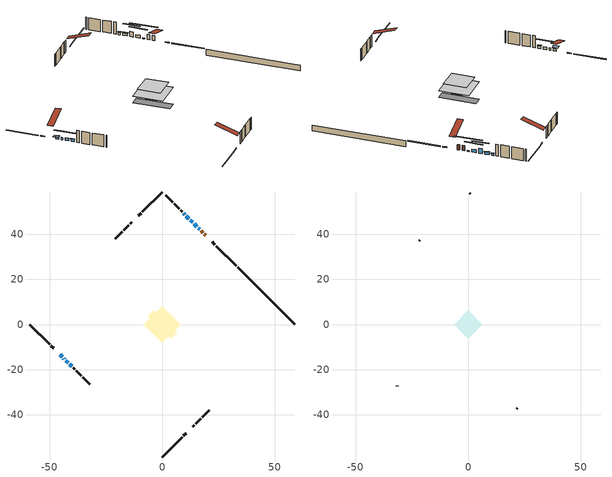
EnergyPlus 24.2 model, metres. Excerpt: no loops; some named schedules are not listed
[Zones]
conditioned space
 floor outside (Floor1 construction): -2.81,0 0,2.81 2.81,0 0,-2.81 z0.16
 floor outside (Floor2 construction): -1.1,0 0,1.1 1.1,0 0,-1.1 z0.16
 floor adiabatic (AdiabaticFloorConstruction): -8.13,0 0,8.13 8.13,0 0,-8.13 z2.6
 floor foundation (Slab1 construction): -6.36,3.73 -3.73,6.36 6.36,-3.73 3.73,-6.36 z-2.23
 wall outside (RimJoist1 construction): 0,-58.88 8.79,-50.09 / -58.88,0 -50.09,-8.79 / 0,58.88 -8.79,50.09 / 32.79,26.09 24.01,34.87 z0.16:0.46
 wall outside (RimJoist2 construction): 9.44,-49.44 10.57,-48.31 / -49.44,-9.44 -48.31,-10.57 / -9.44,49.44 -10.57,48.31 / 23.35,35.53 22.22,36.66 z0.16:0.46
 wall outside (AdiabaticWallConstruction 1): 19.31,39.57 18.7,40.18 / 18.04,40.84 17.28,41.6 z0.16:2.19
 wall outside (AdiabaticWallConstruction): -45.39,-13.49 -44.53,-14.35 z0.16:1.13; 16.63,42.25 16.09,42.79 z0.16:0.54; 15.43,43.45 14.17,44.71 z0.16:1.33; 13.52,45.36 12.51,46.37 z0.16:2.19; -43.88,-15 -43.46,-15.42 z0.16:1.15; 11.85,47.03 10.67,48.21 / -42.8,-16.07 -41.82,-17.06 / -41.16,-17.72 -40.3,-18.58 z0.16:1.18; 10.01,48.87 9.51,49.37 z0.16:0.98
 wall outside (Wall1 construction): 13.49,-45.39 14.18,-44.7 / -39.64,-19.24 -38.95,-19.93 / -13.49,45.39 -14.18,44.7 / 8.85,50.03 8.16,50.72 z0.16:5.04
 wall outside (Wall2 construction): 14.83,-44.05 17.07,-41.81 / -38.29,-20.59 -36.06,-22.82 / -14.83,44.05 -17.07,41.81 / 7.5,51.38 5.27,53.61 z0.16:5.04
 wall outside (Wall3 construction): 17.72,-41.16 20.85,-38.03 / -35.4,-23.48 -32.27,-26.61 / -17.72,41.16 -20.85,38.03 / 4.61,54.26 1.48,57.4 z0.16:5.04
 wall foundation (FoundationWall1 construction): 33.45,25.43,-2.23 33.45,25.43,0.16 56.34,2.54,0.16 56.34,2.54,0.08 58.88,0,0.08 58.88,0,-2.23
 window (WindowConstruction 7): -45.39,-13.49 -44.53,-14.35 z0.16:1.13
 window (WindowConstruction 8): 16.63,42.25 16.09,42.79 z0.16:0.54
 window (WindowConstruction): 15.43,43.45 14.17,44.71 z0.16:1.33
 window (WindowConstruction 1): 13.52,45.36 12.51,46.37 z0.16:2.19
 window (WindowConstruction 2): -43.87,-15 -43.46,-15.42 z0.16:1.15
 window (WindowConstruction 3): 11.85,47.03 10.67,48.21 z0.16:1.17
 window (WindowConstruction 4): 10.01,48.87 9.51,49.37 z0.16:0.97
 window (WindowConstruction 5): -42.8,-16.08 -41.82,-17.06 z0.16:1.17
 window (WindowConstruction 6): -41.16,-17.72 -40.3,-18.58 z0.16:1.17
 door (Door): 19.31,39.57 18.7,40.18 z0.16:2.19
 door (Door 1): 18.04,40.84 17.28,41.6 z0.16:2.19
 ceiling adiabatic (AdiabaticFloorConstruction): 0,-8.13 8.13,0 0,8.13 -8.13,0 z2.6
attic - vented
 floor to conditioned space (Floor3 construction Reversed): -6.23,0 0,6.23 6.23,0 0,-6.23 z5.04
 wall outside (Wall4 construction): 21.51,-37.37 21.68,-37.2 / -31.62,-27.26 -31.45,-27.43 / -21.51,37.37 -21.68,37.2 / 0.83,58.05 0.66,58.22 z0.16:5.04
 roof outside (Roof1 construction): 12.83,-46.05,5.04 6.76,-39.98,7.9 5.16,-41.58,7.9 11.23,-47.65,5.04; -46.05,-12.83,5.04 -39.98,-6.76,7.9 -41.58,-5.16,7.9 -47.65,-11.23,5.04; -12.83,46.05,5.04 -6.76,39.98,7.9 -5.16,41.58,7.9 -11.23,47.65,5.04; 19.96,38.92,5.04 13.9,32.85,7.9 15.49,31.25,7.9 21.56,37.32,5.04
shading: -44.21,-14.67 -45.72,-13.16 -46.79,-14.24 -45.28,-15.75 z1.59; 12.49,46.39 20.22,38.66 20.51,38.95 12.79,46.68 z5.62; 12.31,46.57 17.3,41.58 17.59,41.87 12.6,46.86 z3.97; 10.64,48.24 15.38,43.5 15.67,43.79 10.93,48.53 z4.83; -41.59,-17.29 -45.74,-13.14 -46.03,-13.43 -41.89,-17.58 z3.79; 10.53,48.35 12,46.88 12.29,47.17 10.82,48.65 z1.38; 9.37,49.51 10.15,48.73 10.44,49.02 9.66,49.8 z1.17; -39.95,-18.93 -44.67,-14.21 -44.96,-14.5 -40.24,-19.22 z3.81; -40.16,-18.72 -41.3,-17.58 -41.59,-17.87 -40.45,-19.01 z1.38
[Building]
Building 1: Terrain=Suburbs
[Site:Location]
Ottawa Intl AP_ON: Latitude {deg}=45.32; Longitude {deg}=-75.67; Time Zone {hr}=-5; Elevation {m}=115; Keep Site Location Information=Yes
[Site:GroundTemperature:Shallow]
1.18808, -1.19398, -1.38475, -0.254337, 4.28362, 8.80044, 12.7163, 15.1969, 15.4076, 13.3901, 9.57408, 5.19582
[Site:WaterMainsTemperature]
Calculation Method=Schedule; Temperature Schedule=mains temperature schedule
[Material] Roughness=Rough; Thermal Absorptance=0.9
Name | Thickness {m} | Conductivity {W/m-K} | Density {kg/m3} | Specific Heat {J/kg-K} | Solar Absorptance | Visible Absorptance
asphalt or fiberglass shingles | 0.00635 | 0.162714 | 1121.4 | 1465.45 | 0.4 | 0.4
ceiling loosefill ins | 0.169333 | 0.0480833 | 16.02 | 1046.75 | 0.7 | 0.7
ceiling stud and cavity | 0.1397 | 0.508562 | 65.682 | 1177.47 | 0.7 | 0.7
concrete 4.0 in. | 0.1016 | 1.803125 | 2242.8 | 837.4 | 0.7 | 0.7
concrete 8.0 in. | 0.2032 | 1.803125 | 2242.8 | 837.4 | 0.7 | 0.7
door material | 0.04445 | 0.053851 | 512.64 | 1214.23 | 0.7 | 0.7
exterior vertical ins | 0.0150727 | 0.029427 | 32.04 | 1214.23 | 0.7 | 0.7
floor covering | 0.0127 | 0.0433444 | 54.468 | 1339.84 | 0.6 | 0.6
floor rigid ins | 0.051816 | 0.029427 | 32.04 | 1214.23 | 0.7 | 0.7
floor rigid ins 1; wall rigid ins | 0.512978 | 0.029427 | 32.04 | 1214.23 | 0.7 | 0.7
floor stud and cavity | 0.1397 | 0.0868789 | 92.3553 | 1139.71 | 0.7 | 0.7
floor stud and cavity 1 | 0.1397 | 0.0813554 | 92.3553 | 1139.71 | 0.7 | 0.7
floor stud and cavity 2 | 0.1397 | 1.75129 | 37.0049 | 1207.88 | 0.7 | 0.7
furniture material conditioned space 1 | 0.1524 | 0.115458 | 640.8 | 1214.23 | 0.6 | 0.6
gypsum board | 0.0127 | 0.160291 | 801 | 837.4 | 0.6 | 0.6
gypsum board 1 | 0.0127 | 0.160291 | 801 | 837.4 | 0.7 | 0.7
osb sheathing 0.5 in. | 0.0127 | 0.115458 | 512.64 | 1214.23 | 0.7 | 0.7
osb sheathing 0.75 in. | 0.01905 | 0.115458 | 512.64 | 1214.23 | 0.7 | 0.7
osb sheathing 2.0 in. | 0.0508 | 0.115458 | 512.64 | 1214.23 | 0.7 | 0.7
rim joist stud and cavity | 0.0508 | 0.0293615 | 125.044 | 1163.47 | 0.6 | 0.6
rim joist stud and cavity 1 | 0.0508 | 0.0315445 | 125.044 | 1163.47 | 0.6 | 0.6
wall stud and cavity | 0.1397 | 0.107214 | 139.0536 | 1170.24 | 0.7 | 0.7
wall stud and cavity 1 | 0.1397 | 0.0932297 | 139.0536 | 1170.24 | 0.7 | 0.7
wall stud and cavity 2 | 0.1397 | 0.0926851 | 139.0536 | 1170.24 | 0.7 | 0.7
wall stud and cavity 3 | 0.0889 | 6.1454 | 50.32683 | 1063.81 | 0.6 | 0.6
wall stud and cavity 4 | 0.0889 | 0.380278 | 52.3479 | 1209.89 | 0.7 | 0.7
wall stud and cavity 5 | 0.0889 | 0.391764 | 83.0341 | 1211.67 | 0.7 | 0.7
wood siding | 0.0254 | 0.102417 | 544.68 | 1172.36 | 0.4 | 0.4
wood siding 1 | 0.00254 | 0.102417 | 544.68 | 1172.36 | 0.4 | 0.4
wood siding 2; wood siding 3; wood siding 4 | 0.0254 | 0.102417 | 544.68 | 1172.36 | 0.7 | 0.7
[WindowMaterial:SimpleGlazingSystem]
Name | U-Factor {W/m2-K} | Solar Heat Gain Coefficient
WindowMaterial | 2.921331 | 0.62
WindowMaterial 1 | 2.99003 | 0.57
WindowMaterial 2 | 2.97981 | 0.61
WindowMaterial 3 | 2.84638 | 0.66
WindowMaterial 4 | 2.85717 | 0.59
WindowMaterial 5 | 2.9395 | 0.6
WindowMaterial 6 | 2.94518 | 0.59
WindowMaterial 7 | 2.97584 | 0.61
WindowMaterial 8 | 3.03376 | 0.54
[Construction]
AdiabaticFloorConstruction: floor stud and cavity 2, floor rigid ins 1, osb sheathing 0.75 in., floor covering
AdiabaticWallConstruction: wood siding 3, wall rigid ins, wall stud and cavity 4, gypsum board
AdiabaticWallConstruction 1: wood siding 4, wall rigid ins, wall stud and cavity 4, gypsum board
Door; Door 1: door material
Floor1 construction: floor stud and cavity, floor rigid ins, osb sheathing 0.75 in., floor covering
Floor2 construction: floor stud and cavity 1, floor rigid ins, osb sheathing 0.75 in., floor covering
Floor3 construction Reversed: gypsum board, ceiling stud and cavity, ceiling loosefill ins
FoundationWall1 construction: concrete 8.0 in., gypsum board 1
furniture construction conditioned space 1: furniture material conditioned space 1
PartitionWallConstruction: gypsum board, wall stud and cavity 5, gypsum board
RimJoist1 construction: wood siding 2, osb sheathing 2.0 in., rim joist stud and cavity
RimJoist2 construction: wood siding 2, osb sheathing 2.0 in., rim joist stud and cavity 1
Roof1 construction: asphalt or fiberglass shingles
Slab1 construction: concrete 4.0 in.
Wall1 construction: wood siding, osb sheathing 0.5 in., wall stud and cavity, gypsum board
Wall2 construction: wood siding, osb sheathing 0.5 in., wall stud and cavity 1, gypsum board
Wall3 construction: wood siding, osb sheathing 0.5 in., wall stud and cavity 2, gypsum board
Wall4 construction: wood siding 1, wall stud and cavity 3
WindowConstruction: WindowMaterial
WindowConstruction 1: WindowMaterial 1
WindowConstruction 2: WindowMaterial 2
WindowConstruction 3: WindowMaterial 3
WindowConstruction 4: WindowMaterial 4
WindowConstruction 5: WindowMaterial 5
WindowConstruction 6: WindowMaterial 6
WindowConstruction 7: WindowMaterial 7
WindowConstruction 8: WindowMaterial 8
[Zone] Multiplier=1; Part of Total Floor Area=Yes
Name | Volume {m3}
attic - vented | 36.0211
conditioned space | 474.9
[Space]
Name | Zone | Volume {m3}
attic - vented 1 | attic - vented | 36.0211
conditioned space 1 | conditioned space | 474.9
[ZoneInfiltration:EffectiveLeakageArea]
infil attic - vented 1: Zone or Space=attic - vented 1; Schedule=Always On Discrete; Effective Air Leakage Area {cm2}=3266.95; Stack Coefficient=0.000537992; Wind Coefficient=1.56714e-05
[ZoneMixing]
whole house fan mix: Zone or Space=attic - vented; Schedule=Always On Continuous; Design Flow Rate Calculation Method=Flow/Zone; Design Flow Rate {m3/s}=0; Source Zone or Space=conditioned space
[SurfaceProperty:ExposedFoundationPerimeter]
Slab1: Exposed Perimeter Calculation Method=TotalExposedPerimeter; Total Exposed Perimeter {m}=35.966
[InternalMass] Zone or ZoneList=conditioned space; Space or SpaceList=conditioned space 1
Name | Construction | Surface Area {m2}
furniture mass conditioned space 1 | furniture construction conditioned space 1 | 81.38
partition wall mass | PartitionWallConstruction | 203.45
[Lights]
interior lighting: Zone or ZoneList or Space or SpaceList=conditioned space 1; Schedule=interior lighting schedule; Design Level Calculation Method=LightingLevel; Lighting Level {W}=343.2; Return Air Fraction=0; Fraction Radiant=0.6; Fraction Visible=0.2; Fraction Replaceable=1
[People]
occupants: Zone or ZoneList or Space or SpaceList=conditioned space 1; Number of People Schedule=occupants schedule; Number of People Calculation Method=People; Number of People=3; Fraction Radiant=0.314171; Sensible Heat Fraction=0.56303; Activity Level Schedule=occupants activity schedule; Carbon Dioxide Generation Rate {m3/s-W}=0; Enable ASHRAE 55 Comfort Warnings=No; Mean Radiant Temperature Calculation Type=EnclosureAveraged
[ElectricEquipment] Zone or ZoneList or Space or SpaceList=conditioned space 1; Design Level Calculation Method=EquipmentLevel
Name | Schedule | Design Level {W} | Fraction Latent | Fraction Radiant | Fraction Lost
clothes dryer | clothes dryer schedule | 140.772 | 0.015 | 0.081 | 0.85
clothes washer | clothes washer schedule | 32.1985 | 0.03 | 0.162 | 0.7
cooking range | cooking range schedule | 215.147 | 0.08 | 0.432 | 0.2
dishwasher | dishwasher schedule | 66.8632 | 0.3 | 0.18 | 0.4
fridge | fridge schedule | 72.9452 | 0 | 0.6 | 0
mech vent bath fan 0 | mech vent bath fan 0 schedule | 43 | 0 | 0 | 1
mech vent bath fan 1 | mech vent bath fan 1 schedule | 43 | 0 | 0 | 1
mech vent house fan | mech vent house fan schedule | 0 | 0 | 0 | 1
mech vent house fan cfis | mech vent house fan cfis schedule | 0 | 0 | 0 | 0
mech vent range fan 0 | mech vent range fan 0 schedule | 43 | 0 | 0 | 1
misc plug loads | misc plug loads schedule | 494.7 | 0.045 | 0.513 | 0.1
whole house fan | Always On Discrete | 0 | 0 | 0 | 1
[OtherEquipment] Zone or ZoneList or Space or SpaceList=conditioned space 1; Design Level Calculation Method=EquipmentLevel
Name | Fuel Type | Schedule | Design Level {W} | Fraction Latent | Fraction Radiant | Fraction Lost
clothes dryer 1 | Electricity | clothes dryer schedule | 0 | 0.015 | 0.081 | 0.85
cooking range 1 | Electricity | cooking range schedule | 0 | 0.08 | 0.432 | 0.2
general water use latent | None | general water use schedule | 62.594 | 1 | 0 | 0
general water use sensible | None | general water use schedule | -61.6891 | 0 | 0.6 | 0
mech vent house fan latent load | None | Always On Discrete | 0 | 1 | 0 | 0
mech vent house fan sensible load | None | Always On Discrete | 0 | 0 | 0 | 0
water heater energy adjustment1 | NaturalGas | Always On Discrete | 0.01 | 0 | 0 | 1
[ZoneInfiltration:DesignFlowRate] Zone or ZoneList or Space or SpaceList=conditioned space 1; Schedule=Always On Discrete; Design Flow Rate Calculation Method=Flow/Zone; Design Flow Rate {m3/s}=0
infil flow; natural vent flow; whole house fan flow
[Foundation:Kiva]
Foundation Kiva 1: Initial Indoor Air Temperature {C}=18; Wall Height Above Grade {m}=0.15999; Wall Depth Below Slab {m}=0.2032; Custom Block Material Name 1=exterior vertical ins; Custom Block Depth 1 {m}=2.39; Custom Block X Position 1 {m}=0.2159; Custom Block Z Position 1 {m}=0
[Foundation:Kiva:Settings]
Soil Conductivity {W/m-K}=0.849921; Soil Density {kg/m3}=1842.3; Soil Specific Heat {J/kg-K}=418.7; Ground Solar Absorptivity=0.9; Ground Thermal Absorptivity=0.9; Ground Surface Roughness {m}=0.03; Far-Field Width {m}=40; Deep-Ground Boundary Condition=ZeroFlux; Deep-Ground Depth {m}=40; Minimum Cell Dimension {m}=0.2; Maximum Cell Growth Coefficient=3; Simulation Timestep=Timestep
[Exterior:Lights]
exterior lighting: Schedule=exterior lighting schedule; Design Level {W}=75.6
[Schedule:Constant]
Name | Hourly Value
Always On Continuous; mech vent house fan schedule; mech vent house fan cfis schedule; Always On Discrete | 1
occupants activity schedule | 117.228
fridge schedule | 0
[Schedule:Week:Daily]
interior lighting schedule Week Rule - Jan1-Jan27: interior lighting schedule day, interior lighting schedule day, interior lighting schedule day, interior lighting schedule day, interior lighting schedule day, interior lighting schedule day, interior lighting schedule day, interior lighting schedule default day, interior lighting schedule default day, interior lighting schedule default day, interior lighting schedule default day, interior lighting schedule default day
interior lighting schedule Week Rule - Jan28-Feb3: interior lighting schedule day, interior lighting schedule day, interior lighting schedule day, interior lighting schedule day, interior lighting schedule day 1, interior lighting schedule day 1, interior lighting schedule day 1, interior lighting schedule default day, interior lighting schedule default day, interior lighting schedule default day, interior lighting schedule default day, interior lighting schedule default day
interior lighting schedule Week Rule - Feb4-Feb24: interior lighting schedule day 1, interior lighting schedule day 1, interior lighting schedule day 1, interior lighting schedule day 1, interior lighting schedule day 1, interior lighting schedule day 1, interior lighting schedule day 1, interior lighting schedule default day, interior lighting schedule default day, interior lighting schedule default day, interior lighting schedule default day, interior lighting schedule default day
interior lighting schedule Week Rule - Feb25-Mar3: interior lighting schedule day 1, interior lighting schedule day 1, interior lighting schedule day 1, interior lighting schedule day 1, interior lighting schedule day 2, interior lighting schedule day 2, interior lighting schedule day 2, interior lighting schedule default day, interior lighting schedule default day, interior lighting schedule default day, interior lighting schedule default day, interior lighting schedule default day
interior lighting schedule Week Rule - Mar4-Mar31: interior lighting schedule day 2, interior lighting schedule day 2, interior lighting schedule day 2, interior lighting schedule day 2, interior lighting schedule day 2, interior lighting schedule day 2, interior lighting schedule day 2, interior lighting schedule default day, interior lighting schedule default day, interior lighting schedule default day, interior lighting schedule default day, interior lighting schedule default day
interior lighting schedule Week Rule - Apr1-Apr28: interior lighting schedule day 3, interior lighting schedule day 3, interior lighting schedule day 3, interior lighting schedule day 3, interior lighting schedule day 3, interior lighting schedule day 3, interior lighting schedule day 3, interior lighting schedule default day, interior lighting schedule default day, interior lighting schedule default day, interior lighting schedule default day, interior lighting schedule default day
interior lighting schedule Week Rule - Apr29-May5: interior lighting schedule day 3, interior lighting schedule day 3, interior lighting schedule day 4, interior lighting schedule day 4, interior lighting schedule day 4, interior lighting schedule day 4, interior lighting schedule day 4, interior lighting schedule default day, interior lighting schedule default day, interior lighting schedule default day, interior lighting schedule default day, interior lighting schedule default day
interior lighting schedule Week Rule - May6-May26: interior lighting schedule day 4, interior lighting schedule day 4, interior lighting schedule day 4, interior lighting schedule day 4, interior lighting schedule day 4, interior lighting schedule day 4, interior lighting schedule day 4, interior lighting schedule default day, interior lighting schedule default day, interior lighting schedule default day, interior lighting schedule default day, interior lighting schedule default day
interior lighting schedule Week Rule - May27-Jun2: interior lighting schedule day 4, interior lighting schedule day 4, interior lighting schedule day 4, interior lighting schedule day 4, interior lighting schedule day 4, interior lighting schedule day 5, interior lighting schedule day 5, interior lighting schedule default day, interior lighting schedule default day, interior lighting schedule default day, interior lighting schedule default day, interior lighting schedule default day
interior lighting schedule Week Rule - Jun3-Jun30: interior lighting schedule day 5, interior lighting schedule day 5, interior lighting schedule day 5, interior lighting schedule day 5, interior lighting schedule day 5, interior lighting schedule day 5, interior lighting schedule day 5, interior lighting schedule default day, interior lighting schedule default day, interior lighting schedule default day, interior lighting schedule default day, interior lighting schedule default day
interior lighting schedule Week Rule - Jul1-Jul28: interior lighting schedule day 6, interior lighting schedule day 6, interior lighting schedule day 6, interior lighting schedule day 6, interior lighting schedule day 6, interior lighting schedule day 6, interior lighting schedule day 6, interior lighting schedule default day, interior lighting schedule default day, interior lighting schedule default day, interior lighting schedule default day, interior lighting schedule default day
interior lighting schedule Week Rule - Jul29-Aug4: interior lighting schedule day 6, interior lighting schedule day 6, interior lighting schedule day 6, interior lighting schedule day 7, interior lighting schedule day 7, interior lighting schedule day 7, interior lighting schedule day 7, interior lighting schedule default day, interior lighting schedule default day, interior lighting schedule default day, interior lighting schedule default day, interior lighting schedule default day
interior lighting schedule Week Rule - Aug5-Aug25: interior lighting schedule day 7, interior lighting schedule day 7, interior lighting schedule day 7, interior lighting schedule day 7, interior lighting schedule day 7, interior lighting schedule day 7, interior lighting schedule day 7, interior lighting schedule default day, interior lighting schedule default day, interior lighting schedule default day, interior lighting schedule default day, interior lighting schedule default day
interior lighting schedule Week Rule - Aug26-Sep1: interior lighting schedule day 7, interior lighting schedule day 7, interior lighting schedule day 7, interior lighting schedule day 7, interior lighting schedule day 7, interior lighting schedule day 7, interior lighting schedule day 8, interior lighting schedule default day, interior lighting schedule default day, interior lighting schedule default day, interior lighting schedule default day, interior lighting schedule default day
interior lighting schedule Week Rule - Sep2-Sep29: interior lighting schedule day 8, interior lighting schedule day 8, interior lighting schedule day 8, interior lighting schedule day 8, interior lighting schedule day 8, interior lighting schedule day 8, interior lighting schedule day 8, interior lighting schedule default day, interior lighting schedule default day, interior lighting schedule default day, interior lighting schedule default day, interior lighting schedule default day
interior lighting schedule Week Rule - Sep30-Oct6: interior lighting schedule day 8, interior lighting schedule day 9, interior lighting schedule day 9, interior lighting schedule day 9, interior lighting schedule day 9, interior lighting schedule day 9, interior lighting schedule day 9, interior lighting schedule default day, interior lighting schedule default day, interior lighting schedule default day, interior lighting schedule default day, interior lighting schedule default day
interior lighting schedule Week Rule - Oct7-Oct27: interior lighting schedule day 9, interior lighting schedule day 9, interior lighting schedule day 9, interior lighting schedule day 9, interior lighting schedule day 9, interior lighting schedule day 9, interior lighting schedule day 9, interior lighting schedule default day, interior lighting schedule default day, interior lighting schedule default day, interior lighting schedule default day, interior lighting schedule default day
interior lighting schedule Week Rule - Oct28-Nov3: interior lighting schedule day 9, interior lighting schedule day 9, interior lighting schedule day 9, interior lighting schedule day 9, interior lighting schedule day 10, interior lighting schedule day 10, interior lighting schedule day 10, interior lighting schedule default day, interior lighting schedule default day, interior lighting schedule default day, interior lighting schedule default day, interior lighting schedule default day
interior lighting schedule Week Rule - Nov4-Nov24: interior lighting schedule day 10, interior lighting schedule day 10, interior lighting schedule day 10, interior lighting schedule day 10, interior lighting schedule day 10, interior lighting schedule day 10, interior lighting schedule day 10, interior lighting schedule default day, interior lighting schedule default day, interior lighting schedule default day, interior lighting schedule default day, interior lighting schedule default day
interior lighting schedule Week Rule - Nov25-Dec1: interior lighting schedule day 10, interior lighting schedule day 10, interior lighting schedule day 10, interior lighting schedule day 10, interior lighting schedule day 10, interior lighting schedule day 10, interior lighting schedule day 11, interior lighting schedule default day, interior lighting schedule default day, interior lighting schedule default day, interior lighting schedule default day, interior lighting schedule default day
interior lighting schedule Week Rule - Dec2-Dec31: interior lighting schedule day 11, interior lighting schedule day 11, interior lighting schedule day 11, interior lighting schedule day 11, interior lighting schedule day 11, interior lighting schedule day 11, interior lighting schedule day 11, interior lighting schedule default day, interior lighting schedule default day, interior lighting schedule default day, interior lighting schedule default day, interior lighting schedule default day
occupants schedule Week Rule - Jan1-Dec31: occupants schedule day, occupants schedule day, occupants schedule day, occupants schedule day, occupants schedule day, occupants schedule day, occupants schedule day, occupants schedule default day, occupants schedule default day, occupants schedule default day, occupants schedule default day, occupants schedule default day
clothes dryer schedule Week Rule - Jan1-Dec31: clothes dryer schedule day, clothes dryer schedule day, clothes dryer schedule day, clothes dryer schedule day, clothes dryer schedule day, clothes dryer schedule day, clothes dryer schedule day, clothes dryer schedule default day, clothes dryer schedule default day, clothes dryer schedule default day, clothes dryer schedule default day, clothes dryer schedule default day
clothes washer schedule Week Rule - Jan1-Dec31: clothes washer schedule day, clothes washer schedule day, clothes washer schedule day, clothes washer schedule day, clothes washer schedule day, clothes washer schedule day, clothes washer schedule day, clothes washer schedule default day, clothes washer schedule default day, clothes washer schedule default day, clothes washer schedule default day, clothes washer schedule default day
cooking range schedule Week Rule - Jan1-Dec31: cooking range schedule day, cooking range schedule day, cooking range schedule day, cooking range schedule day, cooking range schedule day, cooking range schedule day, cooking range schedule day, cooking range schedule default day, cooking range schedule default day, cooking range schedule default day, cooking range schedule default day, cooking range schedule default day
dishwasher schedule Week Rule - Jan1-Dec31: dishwasher schedule day, dishwasher schedule day, dishwasher schedule day, dishwasher schedule day, dishwasher schedule day, dishwasher schedule day, dishwasher schedule day, dishwasher schedule default day, dishwasher schedule default day, dishwasher schedule default day, dishwasher schedule default day, dishwasher schedule default day
mech vent bath fan 0 schedule Week Rule - Jan1-Dec31: mech vent bath fan 0 schedule day, mech vent bath fan 0 schedule day, mech vent bath fan 0 schedule day, mech vent bath fan 0 schedule day, mech vent bath fan 0 schedule day, mech vent bath fan 0 schedule day, mech vent bath fan 0 schedule day, mech vent bath fan 0 schedule default day, mech vent bath fan 0 schedule default day, mech vent bath fan 0 schedule default day, mech vent bath fan 0 schedule default day, mech vent bath fan 0 schedule default day
mech vent bath fan 1 schedule Week Rule - Jan1-Dec31: mech vent bath fan 1 schedule day, mech vent bath fan 1 schedule day, mech vent bath fan 1 schedule day, mech vent bath fan 1 schedule day, mech vent bath fan 1 schedule day, mech vent bath fan 1 schedule day, mech vent bath fan 1 schedule day, mech vent bath fan 1 schedule default day, mech vent bath fan 1 schedule default day, mech vent bath fan 1 schedule default day, mech vent bath fan 1 schedule default day, mech vent bath fan 1 schedule default day
mech vent range fan 0 schedule Week Rule - Jan1-Dec31: mech vent range fan 0 schedule day, mech vent range fan 0 schedule day, mech vent range fan 0 schedule day, mech vent range fan 0 schedule day, mech vent range fan 0 schedule day, mech vent range fan 0 schedule day, mech vent range fan 0 schedule day, mech vent range fan 0 schedule default day, mech vent range fan 0 schedule default day, mech vent range fan 0 schedule default day, mech vent range fan 0 schedule default day, mech vent range fan 0 schedule default day
misc plug loads schedule Week Rule - Jan1-Dec31: misc plug loads schedule day, misc plug loads schedule day, misc plug loads schedule day, misc plug loads schedule day, misc plug loads schedule day, misc plug loads schedule day, misc plug loads schedule day, misc plug loads schedule default day, misc plug loads schedule default day, misc plug loads schedule default day, misc plug loads schedule default day, misc plug loads schedule default day
general water use schedule Week Rule - Jan1-Dec31: general water use schedule day, general water use schedule day, general water use schedule day, general water use schedule day, general water use schedule day, general water use schedule day, general water use schedule day, general water use schedule default day, general water use schedule default day, general water use schedule default day, general water use schedule default day, general water use schedule default day
exterior lighting schedule Week Rule - Jan1-Jan27: exterior lighting schedule day, exterior lighting schedule day, exterior lighting schedule day, exterior lighting schedule day, exterior lighting schedule day, exterior lighting schedule day, exterior lighting schedule day, exterior lighting schedule default day, exterior lighting schedule default day, exterior lighting schedule default day, exterior lighting schedule default day, exterior lighting schedule default day
exterior lighting schedule Week Rule - Jan28-Feb3: exterior lighting schedule day, exterior lighting schedule day, exterior lighting schedule day, exterior lighting schedule day, exterior lighting schedule day 1, exterior lighting schedule day 1, exterior lighting schedule day 1, exterior lighting schedule default day, exterior lighting schedule default day, exterior lighting schedule default day, exterior lighting schedule default day, exterior lighting schedule default day
exterior lighting schedule Week Rule - Feb4-Feb24: exterior lighting schedule day 1, exterior lighting schedule day 1, exterior lighting schedule day 1, exterior lighting schedule day 1, exterior lighting schedule day 1, exterior lighting schedule day 1, exterior lighting schedule day 1, exterior lighting schedule default day, exterior lighting schedule default day, exterior lighting schedule default day, exterior lighting schedule default day, exterior lighting schedule default day
exterior lighting schedule Week Rule - Feb25-Mar3: exterior lighting schedule day 1, exterior lighting schedule day 1, exterior lighting schedule day 1, exterior lighting schedule day 1, exterior lighting schedule day 2, exterior lighting schedule day 2, exterior lighting schedule day 2, exterior lighting schedule default day, exterior lighting schedule default day, exterior lighting schedule default day, exterior lighting schedule default day, exterior lighting schedule default day
exterior lighting schedule Week Rule - Mar4-Mar31: exterior lighting schedule day 2, exterior lighting schedule day 2, exterior lighting schedule day 2, exterior lighting schedule day 2, exterior lighting schedule day 2, exterior lighting schedule day 2, exterior lighting schedule day 2, exterior lighting schedule default day, exterior lighting schedule default day, exterior lighting schedule default day, exterior lighting schedule default day, exterior lighting schedule default day
exterior lighting schedule Week Rule - Apr1-Apr28: exterior lighting schedule day 3, exterior lighting schedule day 3, exterior lighting schedule day 3, exterior lighting schedule day 3, exterior lighting schedule day 3, exterior lighting schedule day 3, exterior lighting schedule day 3, exterior lighting schedule default day, exterior lighting schedule default day, exterior lighting schedule default day, exterior lighting schedule default day, exterior lighting schedule default day
exterior lighting schedule Week Rule - Apr29-May5: exterior lighting schedule day 3, exterior lighting schedule day 3, exterior lighting schedule day 4, exterior lighting schedule day 4, exterior lighting schedule day 4, exterior lighting schedule day 4, exterior lighting schedule day 4, exterior lighting schedule default day, exterior lighting schedule default day, exterior lighting schedule default day, exterior lighting schedule default day, exterior lighting schedule default day
exterior lighting schedule Week Rule - May6-May26: exterior lighting schedule day 4, exterior lighting schedule day 4, exterior lighting schedule day 4, exterior lighting schedule day 4, exterior lighting schedule day 4, exterior lighting schedule day 4, exterior lighting schedule day 4, exterior lighting schedule default day, exterior lighting schedule default day, exterior lighting schedule default day, exterior lighting schedule default day, exterior lighting schedule default day
exterior lighting schedule Week Rule - May27-Jun2: exterior lighting schedule day 4, exterior lighting schedule day 4, exterior lighting schedule day 4, exterior lighting schedule day 4, exterior lighting schedule day 4, exterior lighting schedule day 5, exterior lighting schedule day 5, exterior lighting schedule default day, exterior lighting schedule default day, exterior lighting schedule default day, exterior lighting schedule default day, exterior lighting schedule default day
exterior lighting schedule Week Rule - Jun3-Jun30: exterior lighting schedule day 5, exterior lighting schedule day 5, exterior lighting schedule day 5, exterior lighting schedule day 5, exterior lighting schedule day 5, exterior lighting schedule day 5, exterior lighting schedule day 5, exterior lighting schedule default day, exterior lighting schedule default day, exterior lighting schedule default day, exterior lighting schedule default day, exterior lighting schedule default day
exterior lighting schedule Week Rule - Jul1-Jul28: exterior lighting schedule day 6, exterior lighting schedule day 6, exterior lighting schedule day 6, exterior lighting schedule day 6, exterior lighting schedule day 6, exterior lighting schedule day 6, exterior lighting schedule day 6, exterior lighting schedule default day, exterior lighting schedule default day, exterior lighting schedule default day, exterior lighting schedule default day, exterior lighting schedule default day
exterior lighting schedule Week Rule - Jul29-Aug4: exterior lighting schedule day 6, exterior lighting schedule day 6, exterior lighting schedule day 6, exterior lighting schedule day 7, exterior lighting schedule day 7, exterior lighting schedule day 7, exterior lighting schedule day 7, exterior lighting schedule default day, exterior lighting schedule default day, exterior lighting schedule default day, exterior lighting schedule default day, exterior lighting schedule default day
exterior lighting schedule Week Rule - Aug5-Aug25: exterior lighting schedule day 7, exterior lighting schedule day 7, exterior lighting schedule day 7, exterior lighting schedule day 7, exterior lighting schedule day 7, exterior lighting schedule day 7, exterior lighting schedule day 7, exterior lighting schedule default day, exterior lighting schedule default day, exterior lighting schedule default day, exterior lighting schedule default day, exterior lighting schedule default day
exterior lighting schedule Week Rule - Aug26-Sep1: exterior lighting schedule day 7, exterior lighting schedule day 7, exterior lighting schedule day 7, exterior lighting schedule day 7, exterior lighting schedule day 7, exterior lighting schedule day 7, exterior lighting schedule day 8, exterior lighting schedule default day, exterior lighting schedule default day, exterior lighting schedule default day, exterior lighting schedule default day, exterior lighting schedule default day
exterior lighting schedule Week Rule - Sep2-Sep29: exterior lighting schedule day 8, exterior lighting schedule day 8, exterior lighting schedule day 8, exterior lighting schedule day 8, exterior lighting schedule day 8, exterior lighting schedule day 8, exterior lighting schedule day 8, exterior lighting schedule default day, exterior lighting schedule default day, exterior lighting schedule default day, exterior lighting schedule default day, exterior lighting schedule default day
exterior lighting schedule Week Rule - Sep30-Oct6: exterior lighting schedule day 8, exterior lighting schedule day 9, exterior lighting schedule day 9, exterior lighting schedule day 9, exterior lighting schedule day 9, exterior lighting schedule day 9, exterior lighting schedule day 9, exterior lighting schedule default day, exterior lighting schedule default day, exterior lighting schedule default day, exterior lighting schedule default day, exterior lighting schedule default day
[Schedule:Year]
interior lighting schedule: interior lighting schedule Week Rule - Jan1-Jan27, 1, 1, 1, 27, interior lighting schedule Week Rule - Jan28-Feb3, 1, 28, 2, 3, interior lighting schedule Week Rule - Feb4-Feb24, 2, 4, 2, 24, interior lighting schedule Week Rule - Feb25-Mar3, 2, 25, 3, 3, interior lighting schedule Week Rule - Mar4-Mar31, 3, 4, 3, 31, interior lighting schedule Week Rule - Apr1-Apr28, 4, 1, 4, 28, interior lighting schedule Week Rule - Apr29-May5, 4, 29, 5, 5, interior lighting schedule Week Rule - May6-May26, 5, 6, 5, 26, interior lighting schedule Week Rule - May27-Jun2, 5, 27, 6, 2, interior lighting schedule Week Rule - Jun3-Jun30, 6, 3, 6, 30, interior lighting schedule Week Rule - Jul1-Jul28, 7, 1, 7, 28, interior lighting schedule Week Rule - Jul29-Aug4, 7, 29, 8, 4, interior lighting schedule Week Rule - Aug5-Aug25, 8, 5, 8, 25, interior lighting schedule Week Rule - Aug26-Sep1, 8, 26, 9, 1, interior lighting schedule Week Rule - Sep2-Sep29, 9, 2, 9, 29, interior lighting schedule Week Rule - Sep30-Oct6, 9, 30, 10, 6, interior lighting schedule Week Rule - Oct7-Oct27, 10, 7, 10, 27, interior lighting schedule Week Rule - Oct28-Nov3, 10, 28, 11, 3, interior lighting schedule Week Rule - Nov4-Nov24, 11, 4, 11, 24, interior lighting schedule Week Rule - Nov25-Dec1, 11, 25, 12, 1, interior lighting schedule Week Rule - Dec2-Dec31, 12, 2, 12, 31
occupants schedule: occupants schedule Week Rule - Jan1-Dec31, 1, 1, 12, 31
clothes dryer schedule: clothes dryer schedule Week Rule - Jan1-Dec31, 1, 1, 12, 31
clothes washer schedule: clothes washer schedule Week Rule - Jan1-Dec31, 1, 1, 12, 31
cooking range schedule: cooking range schedule Week Rule - Jan1-Dec31, 1, 1, 12, 31
dishwasher schedule: dishwasher schedule Week Rule - Jan1-Dec31, 1, 1, 12, 31
mech vent bath fan 0 schedule: mech vent bath fan 0 schedule Week Rule - Jan1-Dec31, 1, 1, 12, 31
mech vent bath fan 1 schedule: mech vent bath fan 1 schedule Week Rule - Jan1-Dec31, 1, 1, 12, 31
mech vent range fan 0 schedule: mech vent range fan 0 schedule Week Rule - Jan1-Dec31, 1, 1, 12, 31
misc plug loads schedule: misc plug loads schedule Week Rule - Jan1-Dec31, 1, 1, 12, 31
general water use schedule: general water use schedule Week Rule - Jan1-Dec31, 1, 1, 12, 31
exterior lighting schedule: exterior lighting schedule Week Rule - Jan1-Jan27, 1, 1, 1, 27, exterior lighting schedule Week Rule - Jan28-Feb3, 1, 28, 2, 3, exterior lighting schedule Week Rule - Feb4-Feb24, 2, 4, 2, 24, exterior lighting schedule Week Rule - Feb25-Mar3, 2, 25, 3, 3, exterior lighting schedule Week Rule - Mar4-Mar31, 3, 4, 3, 31, exterior lighting schedule Week Rule - Apr1-Apr28, 4, 1, 4, 28, exterior lighting schedule Week Rule - Apr29-May5, 4, 29, 5, 5, exterior lighting schedule Week Rule - May6-May26, 5, 6, 5, 26, exterior lighting schedule Week Rule - May27-Jun2, 5, 27, 6, 2, exterior lighting schedule Week Rule - Jun3-Jun30, 6, 3, 6, 30, exterior lighting schedule Week Rule - Jul1-Jul28, 7, 1, 7, 28, exterior lighting schedule Week Rule - Jul29-Aug4, 7, 29, 8, 4, exterior lighting schedule Week Rule - Aug5-Aug25, 8, 5, 8, 25, exterior lighting schedule Week Rule - Aug26-Sep1, 8, 26, 9, 1, exterior lighting schedule Week Rule - Sep2-Sep29, 9, 2, 9, 29, exterior lighting schedule Week Rule - Sep30-Oct6, 9, 30, 10, 6, exterior lighting schedule Week Rule - Oct7-Oct27, 10, 7, 10, 27, exterior lighting schedule Week Rule - Oct28-Nov3, 10, 28, 11, 3, exterior lighting schedule Week Rule - Nov4-Nov24, 11, 4, 11, 24, exterior lighting schedule Week Rule - Nov25-Dec1, 11, 25, 12, 1, exterior lighting schedule Week Rule - Dec2-Dec31, 12, 2, 12, 31
[Schedule:Compact]
mains temperature schedule: Through: 01/01, For: AllDays, Until: 24:00, 5.98056, Through: 01/02, For: AllDays, Until: 24:00, 5.90111, Through: 01/03, For: AllDays, Until: 24:00, 5.82222, Through: 01/04, For: AllDays, Until: 24:00, 5.74556, Through: 01/05, For: AllDays, Until: 24:00, 5.66944, Through: 01/06, For: AllDays, Until: 24:00, 5.595, Through: 01/07, For: AllDays, Until: 24:00, 5.52222, Through: 01/08, For: AllDays, Until: 24:00, 5.45, Through: 01/09, For: AllDays, Until: 24:00, 5.38, Through: 01/10, For: AllDays, Until: 24:00, 5.31111, Through: 01/11, For: AllDays, Until: 24:00, 5.24333, Through: 01/12, For: AllDays, Until: 24:00, 5.17778, Through: 01/13, For: AllDays, Until: 24:00, 5.11333, Through: 01/14, For: AllDays, Until: 24:00, 5.05, Through: 01/15, For: AllDays, Until: 24:00, 4.98833, Through: 01/16, For: AllDays, Until: 24:00, 4.92889, Through: 01/17, For: AllDays, Until: 24:00, 4.87, Through: 01/18, For: AllDays, Until: 24:00, 4.81333, Through: 01/19, For: AllDays, Until: 24:00, 4.75833, Through: 01/20, For: AllDays, Until: 24:00, 4.70444, Through: 01/21, For: AllDays, Until: 24:00, 4.65278, Through: 01/22, For: AllDays, Until: 24:00, 4.60222, Through: 01/23, For: AllDays, Until: 24:00, 4.55333, Through: 01/24, For: AllDays, Until: 24:00, 4.50667, Through: 01/25, For: AllDays, Until: 24:00, 4.46111, Through: 01/26, For: AllDays, Until: 24:00, 4.41722, Through: 01/27, For: AllDays, Until: 24:00, 4.37556, Through: 01/28, For: AllDays, Until: 24:00, 4.335, Through: 01/29, For: AllDays, Until: 24:00, 4.29667, Through: 01/30, For: AllDays, Until: 24:00, 4.26, Through: 01/31, For: AllDays, Until: 24:00, 4.225, Through: 02/01, For: AllDays, Until: 24:00, 4.19167, Through: 02/02, For: AllDays, Until: 24:00, 4.16, Through: 02/03, For: AllDays, Until: 24:00, 4.13056, Through: 02/04, For: AllDays, Until: 24:00, 4.10278, Through: 02/05, For: AllDays, Until: 24:00, 4.07667, Through: 02/06, For: AllDays, Until: 24:00, 4.05222, Through: 02/07, For: AllDays, Until: 24:00, 4.03, Through: 02/08, For: AllDays, Until: 24:00, 4.00889, Through: 02/09, For: AllDays, Until: 24:00, 3.99056, Through: 02/10, For: AllDays, Until: 24:00, 3.97333, Through: 02/11, For: AllDays, Until: 24:00, 3.95833, Through: 02/12, For: AllDays, Until: 24:00, 3.945, Through: 02/13, For: AllDays, Until: 24:00, 3.93333, Through: 02/14, For: AllDays, Until: 24:00, 3.92389, Through: 02/15, For: AllDays, Until: 24:00, 3.91611, Through: 02/16, For: AllDays, Until: 24:00, 3.91, Through: 02/17, For: AllDays, Until: 24:00, 3.90611, Through: 02/18, For: AllDays, Until: 24:00, 3.90389, Through: 02/19, For: AllDays, Until: 24:00, 3.90389, Through: 02/20, For: AllDays, Until: 24:00, 3.905, Through: 02/21, For: AllDays, Until: 24:00, 3.90889, Through: 02/22, For: AllDays, Until: 24:00, 3.91389, Through: 02/23, For: AllDays, Until: 24:00, 3.92111, Through: 02/24, For: AllDays, Until: 24:00, 3.93, Through: 02/25, For: AllDays, Until: 24:00, 3.94056, Through: 02/26, For: AllDays, Until: 24:00, 3.95333, Through: 02/27, For: AllDays, Until: 24:00, 3.96778, Through: 02/28, For: AllDays, Until: 24:00, 3.98444, Through: 03/01, For: AllDays, Until: 24:00, 4.00278, Through: 03/02, For: AllDays, Until: 24:00, 4.02278, Through: 03/03, For: AllDays, Until: 24:00, 4.04444, Through: 03/04, For: AllDays, Until: 24:00, 4.06833, Through: 03/05, For: AllDays, Until: 24:00, 4.09389, Through: 03/06, For: AllDays, Until: 24:00, 4.12111, Through: 03/07, For: AllDays, Until: 24:00, 4.15, Through: 03/08, For: AllDays, Until: 24:00, 4.18111, Through: 03/09, For: AllDays, Until: 24:00, 4.21333, Through: 03/10, For: AllDays, Until: 24:00, 4.24778, Through: 03/11, For: AllDays, Until: 24:00, 4.28389, Through: 03/12, For: AllDays, Until: 24:00, 4.32222, Through: 03/13, For: AllDays, Until: 24:00, 4.36167, Through: 03/14, For: AllDays, Until: 24:00, 4.40333, Through: 03/15, For: AllDays, Until: 24:00, 4.44611, Through: 03/16, For: AllDays, Until: 24:00, 4.49111, Through: 03/17, For: AllDays, Until: 24:00, 4.53722, Through: 03/18, For: AllDays, Until: 24:00, 4.58556, Through: 03/19, For: AllDays, Until: 24:00, 4.63556, Through: 03/20, For: AllDays, Until: 24:00, 4.68667, Through: 03/21, For: AllDays, Until: 24:00, 4.74, Through: 03/22, For: AllDays, Until: 24:00, 4.79444, Through: 03/23, For: AllDays, Until: 24:00, 4.85111, Through: 03/24, For: AllDays, Until: 24:00, 4.90889, Through: 03/25, For: AllDays, Until: 24:00, 4.96833, Through: 03/26, For: AllDays, Until: 24:00, 5.02944, Through: 03/27, For: AllDays, Until: 24:00, 5.09167, Through: 03/28, For: AllDays, Until: 24:00, 5.15556, Through: 03/29, For: AllDays, Until: 24:00, 5.22111, Through: 03/30, For: AllDays, Until: 24:00, 5.28833, Through: 03/31, For: AllDays, Until: 24:00, 5.35667, Through: 04/01, For: AllDays, Until: 24:00, 5.42667, Through: 04/02, For: AllDays, Until: 24:00, 5.49778, Through: 04/03, For: AllDays, Until: 24:00, 5.57056, Through: 04/04, For: AllDays, Until: 24:00, 5.64444, Through: 04/05, For: AllDays, Until: 24:00, 5.71944, Through: 04/06, For: AllDays, Until: 24:00, 5.79611, Through: 04/07, For: AllDays, Until: 24:00, 5.87444, Through: 04/08, For: AllDays, Until: 24:00, 5.95389, Through: 04/09, For: AllDays, Until: 24:00, 6.03389, Through: 04/10, For: AllDays, Until: 24:00, 6.11611, Through: 04/11, For: AllDays, Until: 24:00, 6.19889, Through: 04/12, For: AllDays, Until: 24:00, 6.28278, Through: 04/13, For: AllDays, Until: 24:00, 6.36833, Through: 04/14, For: AllDays, Until: 24:00, 6.45444, Through: 04/15, For: AllDays, Until: 24:00, 6.54222, Through: 04/16, For: AllDays, Until: 24:00, 6.63056, Through: 04/17, For: AllDays, Until: 24:00, 6.72056, Through: 04/18, For: AllDays, Until: 24:00, 6.81111, Through: 04/19, For: AllDays, Until: 24:00, 6.90278, Through: 04/20, For: AllDays, Until: 24:00, 6.99556, Through: 04/21, For: AllDays, Until: 24:00, 7.08889, Through: 04/22, For: AllDays, Until: 24:00, 7.18333, Through: 04/23, For: AllDays, Until: 24:00, 7.27889, Through: 04/24, For: AllDays, Until: 24:00, 7.375, Through: 04/25, For: AllDays, Until: 24:00, 7.47222, Through: 04/26, For: AllDays, Until: 24:00, 7.57, Through: 04/27, For: AllDays, Until: 24:00, 7.66889, Through: 04/28, For: AllDays, Until: 24:00, 7.76833, Through: 04/29, For: AllDays, Until: 24:00, 7.86833, Through: 04/30, For: AllDays, Until: 24:00, 7.96889, Through: 05/01, For: AllDays, Until: 24:00, 8.07056, Through: 05/02, For: AllDays, Until: 24:00, 8.17278, Through: 05/03, For: AllDays, Until: 24:00, 8.275, Through: 05/04, For: AllDays, Until: 24:00, 8.37833, Through: 05/05, For: AllDays, Until: 24:00, 8.48222, Through: 05/06, For: AllDays, Until: 24:00, 8.58667, Through: 05/07, For: AllDays, Until: 24:00, 8.69111, Through: 05/08, For: AllDays, Until: 24:00, 8.79667, Through: 05/09, For: AllDays, Until: 24:00, 8.90222, Through: 05/10, For: AllDays, Until: 24:00, 9.00833, Through: 05/11, For: AllDays, Until: 24:00, 9.11444, Through: 05/12, For: AllDays, Until: 24:00, 9.22111, Through: 05/13, For: AllDays, Until: 24:00, 9.32778, Through: 05/14, For: AllDays, Until: 24:00, 9.435, Through: 05/15, For: AllDays, Until: 24:00, 9.54278, Through: 05/16, For: AllDays, Until: 24:00, 9.65, Through: 05/17, For: AllDays, Until: 24:00, 9.75778, Through: 05/18, For: AllDays, Until: 24:00, 9.86611, Through: 05/19, For: AllDays, Until: 24:00, 9.97389, Through: 05/20, For: AllDays, Until: 24:00, 10.0822, Through: 05/21, For: AllDays, Until: 24:00, 10.19, Through: 05/22, For: AllDays, Until: 24:00, 10.2983, Through: 05/23, For: AllDays, Until: 24:00, 10.4061, Through: 05/24, For: AllDays, Until: 24:00, 10.5139, Through: 05/25, For: AllDays, Until: 24:00, 10.6222, Through: 05/26, For: AllDays, Until: 24:00, 10.73, Through: 05/27, For: AllDays, Until: 24:00, 10.8372, Through: 05/28, For: AllDays, Until: 24:00, 10.945, Through: 05/29, For: AllDays, Until: 24:00, 11.0517, Through: 05/30, For: AllDays, Until: 24:00, 11.1589, Through: 05/31, For: AllDays, Until: 24:00, 11.2656, Through: 06/01, For: AllDays, Until: 24:00, 11.3717, Through: 06/02, For: AllDays, Until: 24:00, 11.4778, Through: 06/03, For: AllDays, Until: 24:00, 11.5833, Through: 06/04, For: AllDays, Until: 24:00, 11.6883, Through: 06/05, For: AllDays, Until: 24:00, 11.7933, Through: 06/06, For: AllDays, Until: 24:00, 11.8972, Through: 06/07, For: AllDays, Until: 24:00, 12.0011, Through: 06/08, For: AllDays, Until: 24:00, 12.1044, Through: 06/09, For: AllDays, Until: 24:00, 12.2067, Through: 06/10, For: AllDays, Until: 24:00, 12.3089, Through: 06/11, For: AllDays, Until: 24:00, 12.4106, Through: 06/12, For: AllDays, Until: 24:00, 12.5111, Through: 06/13, For: AllDays, Until: 24:00, 12.6111, Through: 06/14, For: AllDays, Until: 24:00, 12.7106, Through: 06/15, For: AllDays, Until: 24:00, 12.8089, Through: 06/16, For: AllDays, Until: 24:00, 12.9067, Through: 06/17, For: AllDays, Until: 24:00, 13.0039, Through: 06/18, For: AllDays, Until: 24:00, 13.1, Through: 06/19, For: AllDays, Until: 24:00, 13.195, Through: 06/20, For: AllDays, Until: 24:00, 13.2894, Through: 06/21, For: AllDays, Until: 24:00, 13.3833, Through: 06/22, For: AllDays, Until: 24:00, 13.4756, Through: 06/23, For: AllDays, Until: 24:00, 13.5672, Through: 06/24, For: AllDays, Until: 24:00, 13.6578, Through: 06/25, For: AllDays, Until: 24:00, 13.7472, Through: 06/26, For: AllDays, Until: 24:00, 13.8356, Through: 06/27, For: AllDays, Until: 24:00, 13.9233, Through: 06/28, For: AllDays, Until: 24:00, 14.0094, Through: 06/29, For: AllDays, Until: 24:00, 14.0944, Through: 06/30, For: AllDays, Until: 24:00, 14.1789, Through: 07/01, For: AllDays, Until: 24:00, 14.2617, Through: 07/02, For: AllDays, Until: 24:00, 14.3433, Through: 07/03, For: AllDays, Until: 24:00, 14.4233, Through: 07/04, For: AllDays, Until: 24:00, 14.5028, Through: 07/05, For: AllDays, Until: 24:00, 14.5806, Through: 07/06, For: AllDays, Until: 24:00, 14.6567, Through: 07/07, For: AllDays, Until: 24:00, 14.7322, Through: 07/08, For: AllDays, Until: 24:00, 14.8061, Through: 07/09, For: AllDays, Until: 24:00, 14.8783, Through: 07/10, For: AllDays, Until: 24:00, 14.9494, Through: 07/11, For: AllDays, Until: 24:00, 15.0194, Through: 07/12, For: AllDays, Until: 24:00, 15.0878, Through: 07/13, For: AllDays, Until: 24:00, 15.1544, Through: 07/14, For: AllDays, Until: 24:00, 15.22, Through: 07/15, For: AllDays, Until: 24:00, 15.2833, Through: 07/16, For: AllDays, Until: 24:00, 15.3461, Through: 07/17, For: AllDays, Until: 24:00, 15.4067, Through: 07/18, For: AllDays, Until: 24:00, 15.4661, Through: 07/19, For: AllDays, Until: 24:00, 15.5239, Through: 07/20, For: AllDays, Until: 24:00, 15.58, Through: 07/21, For: AllDays, Until: 24:00, 15.6344, Through: 07/22, For: AllDays, Until: 24:00, 15.6872, Through: 07/23, For: AllDays, Until: 24:00, 15.7383, Through: 07/24, For: AllDays, Until: 24:00, 15.7883, Through: 07/25, For: AllDays, Until: 24:00, 15.8361, Through: 07/26, For: AllDays, Until: 24:00, 15.8822, Through: 07/27, For: AllDays, Until: 24:00, 15.9272, Through: 07/28, For: AllDays, Until: 24:00, 15.97, Through: 07/29, For: AllDays, Until: 24:00, 16.0111, Through: 07/30, For: AllDays, Until: 24:00, 16.0506, Through: 07/31, For: AllDays, Until: 24:00, 16.0883, Through: 08/01, For: AllDays, Until: 24:00, 16.1244, Through: 08/02, For: AllDays, Until: 24:00, 16.1583, Through: 08/03, For: AllDays, Until: 24:00, 16.1911, Through: 08/04, For: AllDays, Until: 24:00, 16.2217, Through: 08/05, For: AllDays, Until: 24:00, 16.2506, Through: 08/06, For: AllDays, Until: 24:00, 16.2778, Through: 08/07, For: AllDays, Until: 24:00, 16.3028, Through: 08/08, For: AllDays, Until: 24:00, 16.3267, Through: 08/09, For: AllDays, Until: 24:00, 16.3483, Through: 08/10, For: AllDays, Until: 24:00, 16.3678, Through: 08/11, For: AllDays, Until: 24:00, 16.3861, Through: 08/12, For: AllDays, Until: 24:00, 16.4022, Through: 08/13, For: AllDays, Until: 24:00, 16.4167, Through: 08/14, For: AllDays, Until: 24:00, 16.4289, Through: 08/15, For: AllDays, Until: 24:00, 16.4394, Through: 08/16, For: AllDays, Until: 24:00, 16.4483, Through: 08/17, For: AllDays, Until: 24:00, 16.455, Through: 08/18, For: AllDays, Until: 24:00, 16.4606, Through: 08/19, For: AllDays, Until: 24:00, 16.4633, Through: 08/20, For: AllDays, Until: 24:00, 16.465, Through: 08/21, For: AllDays, Until: 24:00, 16.4644, Through: 08/22, For: AllDays, Until: 24:00, 16.4622, Through: 08/23, For: AllDays, Until: 24:00, 16.4578, Through: 08/24, For: AllDays, Until: 24:00, 16.4517, Through: 08/25, For: AllDays, Until: 24:00, 16.4439, Through: 08/26, For: AllDays, Until: 24:00, 16.4339, Through: 08/27, For: AllDays, Until: 24:00, 16.4222, Through: 08/28, For: AllDays, Until: 24:00, 16.4089, Through: 08/29, For: AllDays, Until: 24:00, 16.3933, Through: 08/30, For: AllDays, Until: 24:00, 16.3761, Through: 08/31, For: AllDays, Until: 24:00, 16.3572, Through: 09/01, For: AllDays, Until: 24:00, 16.3361, Through: 09/02, For: AllDays, Until: 24:00, 16.3139, Through: 09/03, For: AllDays, Until: 24:00, 16.2894, Through: 09/04, For: AllDays, Until: 24:00, 16.2628, Through: 09/05, For: AllDays, Until: 24:00, 16.235, Through: 09/06, For: AllDays, Until: 24:00, 16.205, Through: 09/07, For: AllDays, Until: 24:00, 16.1733, Through: 09/08, For: AllDays, Until: 24:00, 16.14, Through: 09/09, For: AllDays, Until: 24:00, 16.1044, Through: 09/10, For: AllDays, Until: 24:00, 16.0678, Through: 09/11, For: AllDays, Until: 24:00, 16.0289, Through: 09/12, For: AllDays, Until: 24:00, 15.9889, Through: 09/13, For: AllDays, Until: 24:00, 15.9467, Through: 09/14, For: AllDays, Until: 24:00, 15.9028, Through: 09/15, For: AllDays, Until: 24:00, 15.8572, Through: 09/16, For: AllDays, Until: 24:00, 15.81, Through: 09/17, For: AllDays, Until: 24:00, 15.7611, Through: 09/18, For: AllDays, Until: 24:00, 15.7106, Through: 09/19, For: AllDays, Until: 24:00, 15.6583, Through: 09/20, For: AllDays, Until: 24:00, 15.6044, Through: 09/21, For: AllDays, Until: 24:00, 15.5489, Through: 09/22, For: AllDays, Until: 24:00, 15.4922, Through: 09/23, For: AllDays, Until: 24:00, 15.4333, Through: 09/24, For: AllDays, Until: 24:00, 15.3733, Through: 09/25, For: AllDays, Until: 24:00, 15.3117, Through: 09/26, For: AllDays, Until: 24:00, 15.2483, Through: 09/27, For: AllDays, Until: 24:00, 15.1839, Through: 09/28, For: AllDays, Until: 24:00, 15.1178, Through: 09/29, For: AllDays, Until: 24:00, 15.05, Through: 09/30, For: AllDays, Until: 24:00, 14.9811, Through: 10/01, For: AllDays, Until: 24:00, 14.9106, Through: 10/02, For: AllDays, Until: 24:00, 14.8389, Through: 10/03, For: AllDays, Until: 24:00, 14.7656, Through: 10/04, For: AllDays, Until: 24:00, 14.6906, Through: 10/05, For: AllDays, Until: 24:00, 14.615, Through: 10/06, For: AllDays, Until: 24:00, 14.5378, Through: 10/07, For: AllDays, Until: 24:00, 14.4589, Through: 10/08, For: AllDays, Until: 24:00, 14.3794, Through: 10/09, For: AllDays, Until: 24:00, 14.2983, Through: 10/10, For: AllDays, Until: 24:00, 14.2161, Through: 10/11, For: AllDays, Until: 24:00, 14.1322, Through: 10/12, For: AllDays, Until: 24:00, 14.0478, Through: 10/13, For: AllDays, Until: 24:00, 13.9622, Through: 10/14, For: AllDays, Until: 24:00, 13.875, Through: 10/15, For: AllDays, Until: 24:00, 13.7872, Through: 10/16, For: AllDays, Until: 24:00, 13.6983, Through: 10/17, For: AllDays, Until: 24:00, 13.6078, Through: 10/18, For: AllDays, Until: 24:00, 13.5167, Through: 10/19, For: AllDays, Until: 24:00, 13.425, Through: 10/20, For: AllDays, Until: 24:00, 13.3317, Through: 10/21, For: AllDays, Until: 24:00, 13.2378, Through: 10/22, For: AllDays, Until: 24:00, 13.1428, Through: 10/23, For: AllDays, Until: 24:00, 13.0472, Through: 10/24, For: AllDays, Until: 24:00, 12.9506, Through: 10/25, For: AllDays, Until: 24:00, 12.8528, Through: 10/26, For: AllDays, Until: 24:00, 12.755, Through: 10/27, For: AllDays, Until: 24:00, 12.6556, Through: 10/28, For: AllDays, Until: 24:00, 12.5561, Through: 10/29, For: AllDays, Until: 24:00, 12.4556, Through: 10/30, For: AllDays, Until: 24:00, 12.3544, Through: 10/31, For: AllDays, Until: 24:00, 12.2528, Through: 11/01, For: AllDays, Until: 24:00, 12.1506, Through: 11/02, For: AllDays, Until: 24:00, 12.0472, Through: 11/03, For: AllDays, Until: 24:00, 11.9439, Through: 11/04, For: AllDays, Until: 24:00, 11.84, Through: 11/05, For: AllDays, Until: 24:00, 11.7356, Through: 11/06, For: AllDays, Until: 24:00, 11.6306, Through: 11/07, For: AllDays, Until: 24:00, 11.525, Through: 11/08, For: AllDays, Until: 24:00, 11.4194, Through: 11/09, For: AllDays, Until: 24:00, 11.3133, Through: 11/10, For: AllDays, Until: 24:00, 11.2067, Through: 11/11, For: AllDays, Until: 24:00, 11.1, Through: 11/12, For: AllDays, Until: 24:00, 10.9928, Through: 11/13, For: AllDays, Until: 24:00, 10.8856, Through: 11/14, For: AllDays, Until: 24:00, 10.7778, Through: 11/15, For: AllDays, Until: 24:00, 10.6706, Through: 11/16, For: AllDays, Until: 24:00, 10.5628, Through: 11/17, For: AllDays, Until: 24:00, 10.4544, Through: 11/18, For: AllDays, Until: 24:00, 10.3467, Through: 11/19, For: AllDays, Until: 24:00, 10.2383, Through: 11/20, For: AllDays, Until: 24:00, 10.1306, Through: 11/21, For: AllDays, Until: 24:00, 10.0222, Through: 11/22, For: AllDays, Until: 24:00, 9.91444, Through: 11/23, For: AllDays, Until: 24:00, 9.80667, Through: 11/24, For: AllDays, Until: 24:00, 9.69833, Through: 11/25, For: AllDays, Until: 24:00, 9.59111, Through: 11/26, For: AllDays, Until: 24:00, 9.48333, Through: 11/27, For: AllDays, Until: 24:00, 9.37611, Through: 11/28, For: AllDays, Until: 24:00, 9.26889, Through: 11/29, For: AllDays, Until: 24:00, 9.16222, Through: 11/30, For: AllDays, Until: 24:00, 9.05556, Through: 12/01, For: AllDays, Until: 24:00, 8.94944, Through: 12/02, For: AllDays, Until: 24:00, 8.84389, Through: 12/03, For: AllDays, Until: 24:00, 8.73833, Through: 12/04, For: AllDays, Until: 24:00, 8.63333, Through: 12/05, For: AllDays, Until: 24:00, 8.52889, Through: 12/06, For: AllDays, Until: 24:00, 8.425, Through: 12/07, For: AllDays, Until: 24:00, 8.32167, Through: 12/08, For: AllDays, Until: 24:00, 8.21833, Through: 12/09, For: AllDays, Until: 24:00, 8.11611, Through: 12/10, For: AllDays, Until: 24:00, 8.01444, Through: 12/11, For: AllDays, Until: 24:00, 7.91333, Through: 12/12, For: AllDays, Until: 24:00, 7.81278, Through: 12/13, For: AllDays, Until: 24:00, 7.71333, Through: 12/14, For: AllDays, Until: 24:00, 7.61389, Through: 12/15, For: AllDays, Until: 24:00, 7.51611, Through: 12/16, For: AllDays, Until: 24:00, 7.41833, Through: 12/17, For: AllDays, Until: 24:00, 7.32167, Through: 12/18, For: AllDays, Until: 24:00, 7.22611, Through: 12/19, For: AllDays, Until: 24:00, 7.13111, Through: 12/20, For: AllDays, Until: 24:00, 7.03722, Through: 12/21, For: AllDays, Until: 24:00, 6.94389, Through: 12/22, For: AllDays, Until: 24:00, 6.85222, Through: 12/23, For: AllDays, Until: 24:00, 6.76111, Through: 12/24, For: AllDays, Until: 24:00, 6.67056, Through: 12/25, For: AllDays, Until: 24:00, 6.58167, Through: 12/26, For: AllDays, Until: 24:00, 6.49389, Through: 12/27, For: AllDays, Until: 24:00, 6.40667, Through: 12/28, For: AllDays, Until: 24:00, 6.32111, Through: 12/29, For: AllDays, Until: 24:00, 6.23611, Through: 12/30, For: AllDays, Until: 24:00, 6.15278, Through: 12/31, For: AllDays, Until: 24:00, 6.07056
